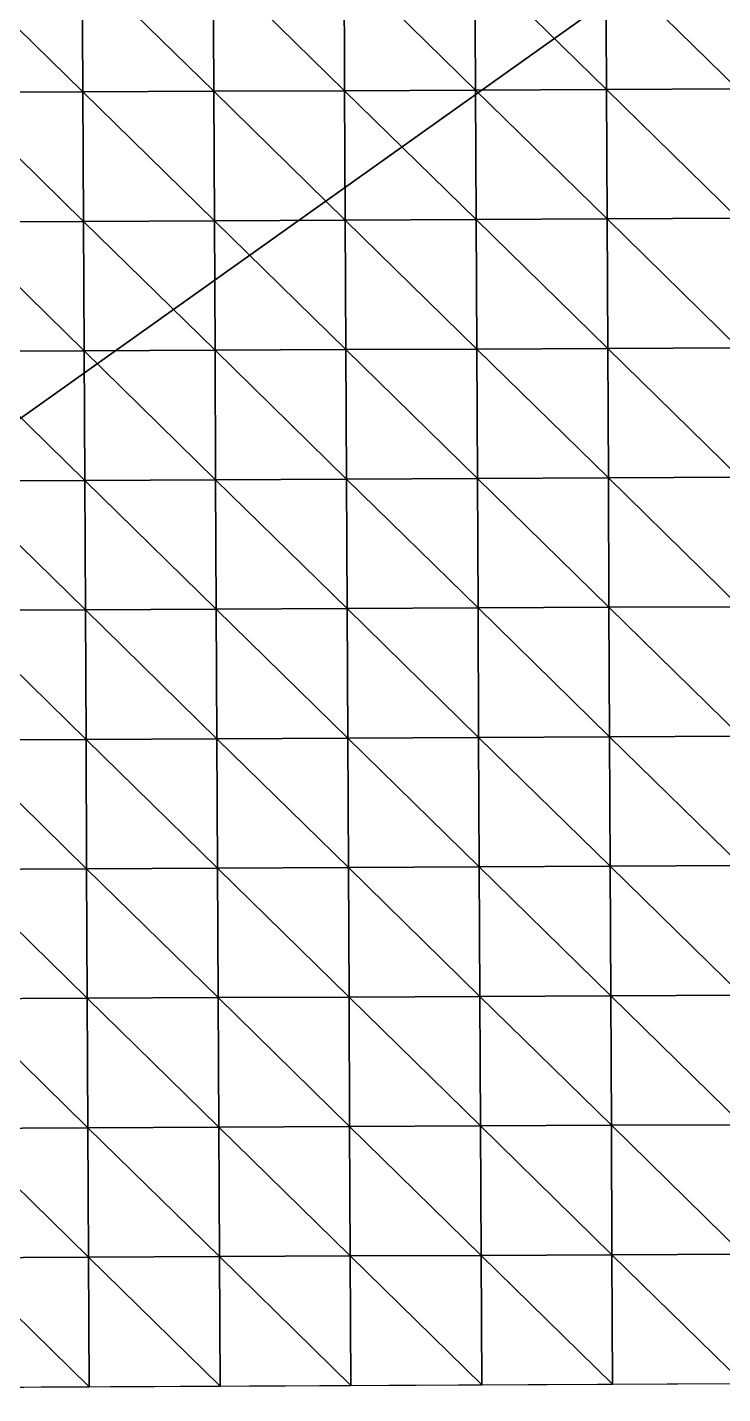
# Model space of a CAD drawing. Extents: x -372 to 678, y -263 to 741.
# Drawn here: x -237.1 to -170.3, y -262.9 to -131.7 of the extents above; entities that cross this region are included whole.
import ezdxf

# ---------------------------------------------------------------- set-up
doc = ezdxf.new("R2010")
doc.units = 0
doc.header["$LTSCALE"] = 0.0254
doc.layers.get('0').update_dxf_attribs({"linetype": 'CONTINUOUS'})
doc.layers.add('LOCATION_SNAPSHOT', color=144, linetype='CONTINUOUS')
doc.layers.add('LOCATION_TERRAIN', color=36, linetype='CONTINUOUS')

# ---------------------------------------------------------------- blocks, each defined once
blk = doc.blocks.new('LOCATION_SNAPSHOT')
at = {"color": 8}
mesh = blk.add_polyface(dxfattribs=at)
corners = [(-369.31, -262.94), (369.31, 262.95), (-371.82, 259.38), (371.82, -259.38)]
mesh.append_faces([[corners[k] for k in face] for face in [(0, 1, 2), (1, 0, 3)]], dxfattribs={"vtx0": -1, "color": 8})
blk = doc.blocks.new('LOCATION_TERRAIN')
at = {"color": 8}
mesh = blk.add_polyface(dxfattribs=at)
corners = [(-231.73, -137.92, -5.98), (-231.79, -125.48, -6.63), (-244.35, -125.54, -7.18)]
mesh.append_faces([[corners[k] for k in face] for face in [(0, 1, 2)]], dxfattribs={"color": 8})
mesh = blk.add_polyface(dxfattribs=at)
corners = [(-231.73, -137.92, -5.98), (-244.35, -125.54, -7.18), (-244.29, -137.98, -6.31)]
mesh.append_faces([[corners[k] for k in face] for face in [(0, 1, 2)]], dxfattribs={"color": 8})
mesh = blk.add_polyface(dxfattribs=at)
corners = [(-219.17, -137.86, -5.64), (-219.23, -125.42, -6.08), (-231.79, -125.48, -6.63)]
mesh.append_faces([[corners[k] for k in face] for face in [(0, 1, 2)]], dxfattribs={"color": 8})
mesh = blk.add_polyface(dxfattribs=at)
corners = [(-219.17, -137.86, -5.64), (-231.79, -125.48, -6.63), (-231.73, -137.92, -5.98)]
mesh.append_faces([[corners[k] for k in face] for face in [(0, 1, 2)]], dxfattribs={"color": 8})
mesh = blk.add_polyface(dxfattribs=at)
corners = [(-206.61, -137.8, -5.14), (-206.67, -125.36, -5.37), (-219.23, -125.42, -6.08)]
mesh.append_faces([[corners[k] for k in face] for face in [(0, 1, 2)]], dxfattribs={"color": 8})
mesh = blk.add_polyface(dxfattribs=at)
corners = [(-206.61, -137.8, -5.14), (-219.23, -125.42, -6.08), (-219.17, -137.86, -5.64)]
mesh.append_faces([[corners[k] for k in face] for face in [(0, 1, 2)]], dxfattribs={"color": 8})
mesh = blk.add_polyface(dxfattribs=at)
corners = [(-194.05, -137.74, -4.48), (-194.1, -125.3, -4.48), (-206.67, -125.36, -5.37)]
mesh.append_faces([[corners[k] for k in face] for face in [(0, 1, 2)]], dxfattribs={"color": 8})
mesh = blk.add_polyface(dxfattribs=at)
corners = [(-194.05, -137.74, -4.48), (-206.67, -125.36, -5.37), (-206.61, -137.8, -5.14)]
mesh.append_faces([[corners[k] for k in face] for face in [(0, 1, 2)]], dxfattribs={"color": 8})
mesh = blk.add_polyface(dxfattribs=at)
corners = [(-181.48, -137.68, -3.82), (-181.54, -125.24, -3.6), (-194.1, -125.3, -4.48)]
mesh.append_faces([[corners[k] for k in face] for face in [(0, 1, 2)]], dxfattribs={"color": 8})
mesh = blk.add_polyface(dxfattribs=at)
corners = [(-181.48, -137.68, -3.82), (-194.1, -125.3, -4.48), (-194.05, -137.74, -4.48)]
mesh.append_faces([[corners[k] for k in face] for face in [(0, 1, 2)]], dxfattribs={"color": 8})
mesh = blk.add_polyface(dxfattribs=at)
corners = [(-168.92, -137.62, -3.23), (-168.98, -125.18, -3.06), (-181.54, -125.24, -3.6)]
mesh.append_faces([[corners[k] for k in face] for face in [(0, 1, 2)]], dxfattribs={"color": 8})
mesh = blk.add_polyface(dxfattribs=at)
corners = [(-168.92, -137.62, -3.23), (-181.54, -125.24, -3.6), (-181.48, -137.68, -3.82)]
mesh.append_faces([[corners[k] for k in face] for face in [(0, 1, 2)]], dxfattribs={"color": 8})
mesh = blk.add_polyface(dxfattribs=at)
corners = [(-193.99, -150.17, -4.48), (-194.05, -137.74, -4.48), (-206.61, -137.8, -5.14)]
mesh.append_faces([[corners[k] for k in face] for face in [(0, 1, 2)]], dxfattribs={"color": 8})
mesh = blk.add_polyface(dxfattribs=at)
corners = [(-181.42, -150.11, -4.03), (-181.48, -137.68, -3.82), (-194.05, -137.74, -4.48)]
mesh.append_faces([[corners[k] for k in face] for face in [(0, 1, 2)]], dxfattribs={"color": 8})
mesh = blk.add_polyface(dxfattribs=at)
corners = [(-181.42, -150.11, -4.03), (-194.05, -137.74, -4.48), (-193.99, -150.17, -4.48)]
mesh.append_faces([[corners[k] for k in face] for face in [(0, 1, 2)]], dxfattribs={"color": 8})
mesh = blk.add_polyface(dxfattribs=at)
corners = [(-168.86, -150.05, -3.41), (-168.92, -137.62, -3.23), (-181.48, -137.68, -3.82)]
mesh.append_faces([[corners[k] for k in face] for face in [(0, 1, 2)]], dxfattribs={"color": 8})
mesh = blk.add_polyface(dxfattribs=at)
corners = [(-168.86, -150.05, -3.41), (-181.48, -137.68, -3.82), (-181.42, -150.11, -4.03)]
mesh.append_faces([[corners[k] for k in face] for face in [(0, 1, 2)]], dxfattribs={"color": 8})
mesh = blk.add_polyface(dxfattribs=at)
corners = [(-231.67, -150.35, -5.32), (-231.73, -137.92, -5.98), (-244.29, -137.98, -6.31)]
mesh.append_faces([[corners[k] for k in face] for face in [(0, 1, 2)]], dxfattribs={"color": 8})
mesh = blk.add_polyface(dxfattribs=at)
corners = [(-231.67, -150.35, -5.32), (-244.29, -137.98, -6.31), (-244.23, -150.41, -5.44)]
mesh.append_faces([[corners[k] for k in face] for face in [(0, 1, 2)]], dxfattribs={"color": 8})
mesh = blk.add_polyface(dxfattribs=at)
corners = [(-219.11, -150.29, -5.21), (-219.17, -137.86, -5.64), (-231.73, -137.92, -5.98)]
mesh.append_faces([[corners[k] for k in face] for face in [(0, 1, 2)]], dxfattribs={"color": 8})
mesh = blk.add_polyface(dxfattribs=at)
corners = [(-219.11, -150.29, -5.21), (-231.73, -137.92, -5.98), (-231.67, -150.35, -5.32)]
mesh.append_faces([[corners[k] for k in face] for face in [(0, 1, 2)]], dxfattribs={"color": 8})
mesh = blk.add_polyface(dxfattribs=at)
corners = [(-206.55, -150.23, -4.92), (-206.61, -137.8, -5.14), (-219.17, -137.86, -5.64)]
mesh.append_faces([[corners[k] for k in face] for face in [(0, 1, 2)]], dxfattribs={"color": 8})
mesh = blk.add_polyface(dxfattribs=at)
corners = [(-206.55, -150.23, -4.92), (-219.17, -137.86, -5.64), (-219.11, -150.29, -5.21)]
mesh.append_faces([[corners[k] for k in face] for face in [(0, 1, 2)]], dxfattribs={"color": 8})
mesh = blk.add_polyface(dxfattribs=at)
corners = [(-193.99, -150.17, -4.48), (-206.61, -137.8, -5.14), (-206.55, -150.23, -4.92)]
mesh.append_faces([[corners[k] for k in face] for face in [(0, 1, 2)]], dxfattribs={"color": 8})
mesh = blk.add_polyface(dxfattribs=at)
corners = [(-231.61, -162.79, -4.82), (-231.67, -150.35, -5.32), (-244.23, -150.41, -5.44)]
mesh.append_faces([[corners[k] for k in face] for face in [(0, 1, 2)]], dxfattribs={"color": 8})
mesh = blk.add_polyface(dxfattribs=at)
corners = [(-231.61, -162.79, -4.82), (-244.23, -150.41, -5.44), (-244.17, -162.85, -4.82)]
mesh.append_faces([[corners[k] for k in face] for face in [(0, 1, 2)]], dxfattribs={"color": 8})
mesh = blk.add_polyface(dxfattribs=at)
corners = [(-219.05, -162.73, -4.82), (-219.11, -150.29, -5.21), (-231.67, -150.35, -5.32)]
mesh.append_faces([[corners[k] for k in face] for face in [(0, 1, 2)]], dxfattribs={"color": 8})
mesh = blk.add_polyface(dxfattribs=at)
corners = [(-219.05, -162.73, -4.82), (-231.67, -150.35, -5.32), (-231.61, -162.79, -4.82)]
mesh.append_faces([[corners[k] for k in face] for face in [(0, 1, 2)]], dxfattribs={"color": 8})
mesh = blk.add_polyface(dxfattribs=at)
corners = [(-206.49, -162.67, -4.7), (-206.55, -150.23, -4.92), (-219.11, -150.29, -5.21)]
mesh.append_faces([[corners[k] for k in face] for face in [(0, 1, 2)]], dxfattribs={"color": 8})
mesh = blk.add_polyface(dxfattribs=at)
corners = [(-206.49, -162.67, -4.7), (-219.11, -150.29, -5.21), (-219.05, -162.73, -4.82)]
mesh.append_faces([[corners[k] for k in face] for face in [(0, 1, 2)]], dxfattribs={"color": 8})
mesh = blk.add_polyface(dxfattribs=at)
corners = [(-193.93, -162.61, -4.47), (-193.99, -150.17, -4.48), (-206.55, -150.23, -4.92)]
mesh.append_faces([[corners[k] for k in face] for face in [(0, 1, 2)]], dxfattribs={"color": 8})
mesh = blk.add_polyface(dxfattribs=at)
corners = [(-193.93, -162.61, -4.47), (-206.55, -150.23, -4.92), (-206.49, -162.67, -4.7)]
mesh.append_faces([[corners[k] for k in face] for face in [(0, 1, 2)]], dxfattribs={"color": 8})
mesh = blk.add_polyface(dxfattribs=at)
corners = [(-181.36, -162.55, -4.24), (-181.42, -150.11, -4.03), (-193.99, -150.17, -4.48)]
mesh.append_faces([[corners[k] for k in face] for face in [(0, 1, 2)]], dxfattribs={"color": 8})
mesh = blk.add_polyface(dxfattribs=at)
corners = [(-181.36, -162.55, -4.24), (-193.99, -150.17, -4.48), (-193.93, -162.61, -4.47)]
mesh.append_faces([[corners[k] for k in face] for face in [(0, 1, 2)]], dxfattribs={"color": 8})
mesh = blk.add_polyface(dxfattribs=at)
corners = [(-168.8, -162.49, -3.68), (-168.86, -150.05, -3.41), (-181.42, -150.11, -4.03)]
mesh.append_faces([[corners[k] for k in face] for face in [(0, 1, 2)]], dxfattribs={"color": 8})
mesh = blk.add_polyface(dxfattribs=at)
corners = [(-168.8, -162.49, -3.68), (-181.42, -150.11, -4.03), (-181.36, -162.55, -4.24)]
mesh.append_faces([[corners[k] for k in face] for face in [(0, 1, 2)]], dxfattribs={"color": 8})
mesh = blk.add_polyface(dxfattribs=at)
corners = [(-206.43, -175.11, -4.48), (-206.49, -162.67, -4.7), (-219.05, -162.73, -4.82)]
mesh.append_faces([[corners[k] for k in face] for face in [(0, 1, 2)]], dxfattribs={"color": 8})
mesh = blk.add_polyface(dxfattribs=at)
corners = [(-193.87, -175.05, -4.47), (-193.93, -162.61, -4.47), (-206.49, -162.67, -4.7)]
mesh.append_faces([[corners[k] for k in face] for face in [(0, 1, 2)]], dxfattribs={"color": 8})
mesh = blk.add_polyface(dxfattribs=at)
corners = [(-193.87, -175.05, -4.47), (-206.49, -162.67, -4.7), (-206.43, -175.11, -4.48)]
mesh.append_faces([[corners[k] for k in face] for face in [(0, 1, 2)]], dxfattribs={"color": 8})
mesh = blk.add_polyface(dxfattribs=at)
corners = [(-181.3, -174.98, -4.46), (-181.36, -162.55, -4.24), (-193.93, -162.61, -4.47)]
mesh.append_faces([[corners[k] for k in face] for face in [(0, 1, 2)]], dxfattribs={"color": 8})
mesh = blk.add_polyface(dxfattribs=at)
corners = [(-181.3, -174.98, -4.46), (-193.93, -162.61, -4.47), (-193.87, -175.05, -4.47)]
mesh.append_faces([[corners[k] for k in face] for face in [(0, 1, 2)]], dxfattribs={"color": 8})
mesh = blk.add_polyface(dxfattribs=at)
corners = [(-168.74, -174.92, -4.06), (-168.8, -162.49, -3.68), (-181.36, -162.55, -4.24)]
mesh.append_faces([[corners[k] for k in face] for face in [(0, 1, 2)]], dxfattribs={"color": 8})
mesh = blk.add_polyface(dxfattribs=at)
corners = [(-168.74, -174.92, -4.06), (-181.36, -162.55, -4.24), (-181.3, -174.98, -4.46)]
mesh.append_faces([[corners[k] for k in face] for face in [(0, 1, 2)]], dxfattribs={"color": 8})
mesh = blk.add_polyface(dxfattribs=at)
corners = [(-231.55, -175.23, -4.49), (-231.61, -162.79, -4.82), (-244.17, -162.85, -4.82)]
mesh.append_faces([[corners[k] for k in face] for face in [(0, 1, 2)]], dxfattribs={"color": 8})
mesh = blk.add_polyface(dxfattribs=at)
corners = [(-231.55, -175.23, -4.49), (-244.17, -162.85, -4.82), (-244.11, -175.29, -4.49)]
mesh.append_faces([[corners[k] for k in face] for face in [(0, 1, 2)]], dxfattribs={"color": 8})
mesh = blk.add_polyface(dxfattribs=at)
corners = [(-218.99, -175.17, -4.49), (-219.05, -162.73, -4.82), (-231.61, -162.79, -4.82)]
mesh.append_faces([[corners[k] for k in face] for face in [(0, 1, 2)]], dxfattribs={"color": 8})
mesh = blk.add_polyface(dxfattribs=at)
corners = [(-218.99, -175.17, -4.49), (-231.61, -162.79, -4.82), (-231.55, -175.23, -4.49)]
mesh.append_faces([[corners[k] for k in face] for face in [(0, 1, 2)]], dxfattribs={"color": 8})
mesh = blk.add_polyface(dxfattribs=at)
corners = [(-206.43, -175.11, -4.48), (-219.05, -162.73, -4.82), (-218.99, -175.17, -4.49)]
mesh.append_faces([[corners[k] for k in face] for face in [(0, 1, 2)]], dxfattribs={"color": 8})
mesh = blk.add_polyface(dxfattribs=at)
corners = [(-231.49, -187.66, -4.16), (-231.55, -175.23, -4.49), (-244.11, -175.29, -4.49)]
mesh.append_faces([[corners[k] for k in face] for face in [(0, 1, 2)]], dxfattribs={"color": 8})
mesh = blk.add_polyface(dxfattribs=at)
corners = [(-231.49, -187.66, -4.16), (-244.11, -175.29, -4.49), (-244.05, -187.72, -4.16)]
mesh.append_faces([[corners[k] for k in face] for face in [(0, 1, 2)]], dxfattribs={"color": 8})
mesh = blk.add_polyface(dxfattribs=at)
corners = [(-218.93, -187.6, -4.16), (-218.99, -175.17, -4.49), (-231.55, -175.23, -4.49)]
mesh.append_faces([[corners[k] for k in face] for face in [(0, 1, 2)]], dxfattribs={"color": 8})
mesh = blk.add_polyface(dxfattribs=at)
corners = [(-218.93, -187.6, -4.16), (-231.55, -175.23, -4.49), (-231.49, -187.66, -4.16)]
mesh.append_faces([[corners[k] for k in face] for face in [(0, 1, 2)]], dxfattribs={"color": 8})
mesh = blk.add_polyface(dxfattribs=at)
corners = [(-206.37, -187.54, -4.26), (-206.43, -175.11, -4.48), (-218.99, -175.17, -4.49)]
mesh.append_faces([[corners[k] for k in face] for face in [(0, 1, 2)]], dxfattribs={"color": 8})
mesh = blk.add_polyface(dxfattribs=at)
corners = [(-206.37, -187.54, -4.26), (-218.99, -175.17, -4.49), (-218.93, -187.6, -4.16)]
mesh.append_faces([[corners[k] for k in face] for face in [(0, 1, 2)]], dxfattribs={"color": 8})
mesh = blk.add_polyface(dxfattribs=at)
corners = [(-193.81, -187.48, -4.47), (-193.87, -175.05, -4.47), (-206.43, -175.11, -4.48)]
mesh.append_faces([[corners[k] for k in face] for face in [(0, 1, 2)]], dxfattribs={"color": 8})
mesh = blk.add_polyface(dxfattribs=at)
corners = [(-193.81, -187.48, -4.47), (-206.43, -175.11, -4.48), (-206.37, -187.54, -4.26)]
mesh.append_faces([[corners[k] for k in face] for face in [(0, 1, 2)]], dxfattribs={"color": 8})
mesh = blk.add_polyface(dxfattribs=at)
corners = [(-181.24, -187.42, -4.67), (-181.3, -174.98, -4.46), (-193.87, -175.05, -4.47)]
mesh.append_faces([[corners[k] for k in face] for face in [(0, 1, 2)]], dxfattribs={"color": 8})
mesh = blk.add_polyface(dxfattribs=at)
corners = [(-181.24, -187.42, -4.67), (-193.87, -175.05, -4.47), (-193.81, -187.48, -4.47)]
mesh.append_faces([[corners[k] for k in face] for face in [(0, 1, 2)]], dxfattribs={"color": 8})
mesh = blk.add_polyface(dxfattribs=at)
corners = [(-168.68, -187.36, -4.44), (-168.74, -174.92, -4.06), (-181.3, -174.98, -4.46)]
mesh.append_faces([[corners[k] for k in face] for face in [(0, 1, 2)]], dxfattribs={"color": 8})
mesh = blk.add_polyface(dxfattribs=at)
corners = [(-168.68, -187.36, -4.44), (-181.3, -174.98, -4.46), (-181.24, -187.42, -4.67)]
mesh.append_faces([[corners[k] for k in face] for face in [(0, 1, 2)]], dxfattribs={"color": 8})
mesh = blk.add_polyface(dxfattribs=at)
corners = [(-218.87, -200.04, -3.95), (-218.93, -187.6, -4.16), (-231.49, -187.66, -4.16)]
mesh.append_faces([[corners[k] for k in face] for face in [(0, 1, 2)]], dxfattribs={"color": 8})
mesh = blk.add_polyface(dxfattribs=at)
corners = [(-206.31, -199.98, -4.13), (-206.37, -187.54, -4.26), (-218.93, -187.6, -4.16)]
mesh.append_faces([[corners[k] for k in face] for face in [(0, 1, 2)]], dxfattribs={"color": 8})
mesh = blk.add_polyface(dxfattribs=at)
corners = [(-206.31, -199.98, -4.13), (-218.93, -187.6, -4.16), (-218.87, -200.04, -3.95)]
mesh.append_faces([[corners[k] for k in face] for face in [(0, 1, 2)]], dxfattribs={"color": 8})
mesh = blk.add_polyface(dxfattribs=at)
corners = [(-193.75, -199.92, -4.46), (-193.81, -187.48, -4.47), (-206.37, -187.54, -4.26)]
mesh.append_faces([[corners[k] for k in face] for face in [(0, 1, 2)]], dxfattribs={"color": 8})
mesh = blk.add_polyface(dxfattribs=at)
corners = [(-193.75, -199.92, -4.46), (-206.37, -187.54, -4.26), (-206.31, -199.98, -4.13)]
mesh.append_faces([[corners[k] for k in face] for face in [(0, 1, 2)]], dxfattribs={"color": 8})
mesh = blk.add_polyface(dxfattribs=at)
corners = [(-181.18, -199.86, -4.79), (-181.24, -187.42, -4.67), (-193.81, -187.48, -4.47)]
mesh.append_faces([[corners[k] for k in face] for face in [(0, 1, 2)]], dxfattribs={"color": 8})
mesh = blk.add_polyface(dxfattribs=at)
corners = [(-181.18, -199.86, -4.79), (-193.81, -187.48, -4.47), (-193.75, -199.92, -4.46)]
mesh.append_faces([[corners[k] for k in face] for face in [(0, 1, 2)]], dxfattribs={"color": 8})
mesh = blk.add_polyface(dxfattribs=at)
corners = [(-168.62, -199.8, -4.68), (-168.68, -187.36, -4.44), (-181.24, -187.42, -4.67)]
mesh.append_faces([[corners[k] for k in face] for face in [(0, 1, 2)]], dxfattribs={"color": 8})
mesh = blk.add_polyface(dxfattribs=at)
corners = [(-168.62, -199.8, -4.68), (-181.24, -187.42, -4.67), (-181.18, -199.86, -4.79)]
mesh.append_faces([[corners[k] for k in face] for face in [(0, 1, 2)]], dxfattribs={"color": 8})
mesh = blk.add_polyface(dxfattribs=at)
corners = [(-231.43, -200.1, -3.9), (-231.49, -187.66, -4.16), (-244.05, -187.72, -4.16)]
mesh.append_faces([[corners[k] for k in face] for face in [(0, 1, 2)]], dxfattribs={"color": 8})
mesh = blk.add_polyface(dxfattribs=at)
corners = [(-231.43, -200.1, -3.9), (-244.05, -187.72, -4.16), (-243.99, -200.16, -3.86)]
mesh.append_faces([[corners[k] for k in face] for face in [(0, 1, 2)]], dxfattribs={"color": 8})
mesh = blk.add_polyface(dxfattribs=at)
corners = [(-218.87, -200.04, -3.95), (-231.49, -187.66, -4.16), (-231.43, -200.1, -3.9)]
mesh.append_faces([[corners[k] for k in face] for face in [(0, 1, 2)]], dxfattribs={"color": 8})
mesh = blk.add_polyface(dxfattribs=at)
corners = [(-231.37, -212.54, -3.74), (-231.43, -200.1, -3.9), (-243.99, -200.16, -3.86)]
mesh.append_faces([[corners[k] for k in face] for face in [(0, 1, 2)]], dxfattribs={"color": 8})
mesh = blk.add_polyface(dxfattribs=at)
corners = [(-231.37, -212.54, -3.74), (-243.99, -200.16, -3.86), (-243.93, -212.6, -3.58)]
mesh.append_faces([[corners[k] for k in face] for face in [(0, 1, 2)]], dxfattribs={"color": 8})
mesh = blk.add_polyface(dxfattribs=at)
corners = [(-218.81, -212.47, -3.89), (-218.87, -200.04, -3.95), (-231.43, -200.1, -3.9)]
mesh.append_faces([[corners[k] for k in face] for face in [(0, 1, 2)]], dxfattribs={"color": 8})
mesh = blk.add_polyface(dxfattribs=at)
corners = [(-218.81, -212.47, -3.89), (-231.43, -200.1, -3.9), (-231.37, -212.54, -3.74)]
mesh.append_faces([[corners[k] for k in face] for face in [(0, 1, 2)]], dxfattribs={"color": 8})
mesh = blk.add_polyface(dxfattribs=at)
corners = [(-206.25, -212.41, -4.13), (-206.31, -199.98, -4.13), (-218.87, -200.04, -3.95)]
mesh.append_faces([[corners[k] for k in face] for face in [(0, 1, 2)]], dxfattribs={"color": 8})
mesh = blk.add_polyface(dxfattribs=at)
corners = [(-206.25, -212.41, -4.13), (-218.87, -200.04, -3.95), (-218.81, -212.47, -3.89)]
mesh.append_faces([[corners[k] for k in face] for face in [(0, 1, 2)]], dxfattribs={"color": 8})
mesh = blk.add_polyface(dxfattribs=at)
corners = [(-193.69, -212.35, -4.46), (-193.75, -199.92, -4.46), (-206.31, -199.98, -4.13)]
mesh.append_faces([[corners[k] for k in face] for face in [(0, 1, 2)]], dxfattribs={"color": 8})
mesh = blk.add_polyface(dxfattribs=at)
corners = [(-193.69, -212.35, -4.46), (-206.31, -199.98, -4.13), (-206.25, -212.41, -4.13)]
mesh.append_faces([[corners[k] for k in face] for face in [(0, 1, 2)]], dxfattribs={"color": 8})
mesh = blk.add_polyface(dxfattribs=at)
corners = [(-181.12, -212.29, -4.79), (-181.18, -199.86, -4.79), (-193.75, -199.92, -4.46)]
mesh.append_faces([[corners[k] for k in face] for face in [(0, 1, 2)]], dxfattribs={"color": 8})
mesh = blk.add_polyface(dxfattribs=at)
corners = [(-181.12, -212.29, -4.79), (-193.75, -199.92, -4.46), (-193.69, -212.35, -4.46)]
mesh.append_faces([[corners[k] for k in face] for face in [(0, 1, 2)]], dxfattribs={"color": 8})
mesh = blk.add_polyface(dxfattribs=at)
corners = [(-168.56, -212.23, -4.73), (-168.62, -199.8, -4.68), (-181.18, -199.86, -4.79)]
mesh.append_faces([[corners[k] for k in face] for face in [(0, 1, 2)]], dxfattribs={"color": 8})
mesh = blk.add_polyface(dxfattribs=at)
corners = [(-168.56, -212.23, -4.73), (-181.18, -199.86, -4.79), (-181.12, -212.29, -4.79)]
mesh.append_faces([[corners[k] for k in face] for face in [(0, 1, 2)]], dxfattribs={"color": 8})
mesh = blk.add_polyface(dxfattribs=at)
corners = [(-231.31, -224.97, -3.58), (-231.37, -212.54, -3.74), (-243.93, -212.6, -3.58)]
mesh.append_faces([[corners[k] for k in face] for face in [(0, 1, 2)]], dxfattribs={"color": 8})
mesh = blk.add_polyface(dxfattribs=at)
corners = [(-218.75, -224.91, -3.84), (-218.81, -212.47, -3.89), (-231.37, -212.54, -3.74)]
mesh.append_faces([[corners[k] for k in face] for face in [(0, 1, 2)]], dxfattribs={"color": 8})
mesh = blk.add_polyface(dxfattribs=at)
corners = [(-218.75, -224.91, -3.84), (-231.37, -212.54, -3.74), (-231.31, -224.97, -3.58)]
mesh.append_faces([[corners[k] for k in face] for face in [(0, 1, 2)]], dxfattribs={"color": 8})
mesh = blk.add_polyface(dxfattribs=at)
corners = [(-206.19, -224.85, -4.13), (-206.25, -212.41, -4.13), (-218.81, -212.47, -3.89)]
mesh.append_faces([[corners[k] for k in face] for face in [(0, 1, 2)]], dxfattribs={"color": 8})
mesh = blk.add_polyface(dxfattribs=at)
corners = [(-206.19, -224.85, -4.13), (-218.81, -212.47, -3.89), (-218.75, -224.91, -3.84)]
mesh.append_faces([[corners[k] for k in face] for face in [(0, 1, 2)]], dxfattribs={"color": 8})
mesh = blk.add_polyface(dxfattribs=at)
corners = [(-193.63, -224.79, -4.46), (-193.69, -212.35, -4.46), (-206.25, -212.41, -4.13)]
mesh.append_faces([[corners[k] for k in face] for face in [(0, 1, 2)]], dxfattribs={"color": 8})
mesh = blk.add_polyface(dxfattribs=at)
corners = [(-193.63, -224.79, -4.46), (-206.25, -212.41, -4.13), (-206.19, -224.85, -4.13)]
mesh.append_faces([[corners[k] for k in face] for face in [(0, 1, 2)]], dxfattribs={"color": 8})
mesh = blk.add_polyface(dxfattribs=at)
corners = [(-181.06, -224.73, -4.79), (-181.12, -212.29, -4.79), (-193.69, -212.35, -4.46)]
mesh.append_faces([[corners[k] for k in face] for face in [(0, 1, 2)]], dxfattribs={"color": 8})
mesh = blk.add_polyface(dxfattribs=at)
corners = [(-181.06, -224.73, -4.79), (-193.69, -212.35, -4.46), (-193.63, -224.79, -4.46)]
mesh.append_faces([[corners[k] for k in face] for face in [(0, 1, 2)]], dxfattribs={"color": 8})
mesh = blk.add_polyface(dxfattribs=at)
corners = [(-168.5, -224.67, -4.78), (-168.56, -212.23, -4.73), (-181.12, -212.29, -4.79)]
mesh.append_faces([[corners[k] for k in face] for face in [(0, 1, 2)]], dxfattribs={"color": 8})
mesh = blk.add_polyface(dxfattribs=at)
corners = [(-168.5, -224.67, -4.78), (-181.12, -212.29, -4.79), (-181.06, -224.73, -4.79)]
mesh.append_faces([[corners[k] for k in face] for face in [(0, 1, 2)]], dxfattribs={"color": 8})
mesh = blk.add_polyface(dxfattribs=at)
corners = [(-231.31, -224.97, -3.58), (-243.93, -212.6, -3.58), (-243.87, -225.03, -3.31)]
mesh.append_faces([[corners[k] for k in face] for face in [(0, 1, 2)]], dxfattribs={"color": 8})
mesh = blk.add_polyface(dxfattribs=at)
corners = [(-231.25, -237.41, -3.54), (-231.31, -224.97, -3.58), (-243.87, -225.03, -3.31)]
mesh.append_faces([[corners[k] for k in face] for face in [(0, 1, 2)]], dxfattribs={"color": 8})
mesh = blk.add_polyface(dxfattribs=at)
corners = [(-231.25, -237.41, -3.54), (-243.87, -225.03, -3.31), (-243.81, -237.47, -3.25)]
mesh.append_faces([[corners[k] for k in face] for face in [(0, 1, 2)]], dxfattribs={"color": 8})
mesh = blk.add_polyface(dxfattribs=at)
corners = [(-218.69, -237.35, -3.82), (-218.75, -224.91, -3.84), (-231.31, -224.97, -3.58)]
mesh.append_faces([[corners[k] for k in face] for face in [(0, 1, 2)]], dxfattribs={"color": 8})
mesh = blk.add_polyface(dxfattribs=at)
corners = [(-218.69, -237.35, -3.82), (-231.31, -224.97, -3.58), (-231.25, -237.41, -3.54)]
mesh.append_faces([[corners[k] for k in face] for face in [(0, 1, 2)]], dxfattribs={"color": 8})
mesh = blk.add_polyface(dxfattribs=at)
corners = [(-206.13, -237.29, -4.11), (-206.19, -224.85, -4.13), (-218.75, -224.91, -3.84)]
mesh.append_faces([[corners[k] for k in face] for face in [(0, 1, 2)]], dxfattribs={"color": 8})
mesh = blk.add_polyface(dxfattribs=at)
corners = [(-206.13, -237.29, -4.11), (-218.75, -224.91, -3.84), (-218.69, -237.35, -3.82)]
mesh.append_faces([[corners[k] for k in face] for face in [(0, 1, 2)]], dxfattribs={"color": 8})
mesh = blk.add_polyface(dxfattribs=at)
corners = [(-193.57, -237.23, -4.4), (-193.63, -224.79, -4.46), (-206.19, -224.85, -4.13)]
mesh.append_faces([[corners[k] for k in face] for face in [(0, 1, 2)]], dxfattribs={"color": 8})
mesh = blk.add_polyface(dxfattribs=at)
corners = [(-193.57, -237.23, -4.4), (-206.19, -224.85, -4.13), (-206.13, -237.29, -4.11)]
mesh.append_faces([[corners[k] for k in face] for face in [(0, 1, 2)]], dxfattribs={"color": 8})
mesh = blk.add_polyface(dxfattribs=at)
corners = [(-181, -237.17, -4.69), (-181.06, -224.73, -4.79), (-193.63, -224.79, -4.46)]
mesh.append_faces([[corners[k] for k in face] for face in [(0, 1, 2)]], dxfattribs={"color": 8})
mesh = blk.add_polyface(dxfattribs=at)
corners = [(-181, -237.17, -4.69), (-193.63, -224.79, -4.46), (-193.57, -237.23, -4.4)]
mesh.append_faces([[corners[k] for k in face] for face in [(0, 1, 2)]], dxfattribs={"color": 8})
mesh = blk.add_polyface(dxfattribs=at)
corners = [(-168.44, -237.11, -4.67), (-168.5, -224.67, -4.78), (-181.06, -224.73, -4.79)]
mesh.append_faces([[corners[k] for k in face] for face in [(0, 1, 2)]], dxfattribs={"color": 8})
mesh = blk.add_polyface(dxfattribs=at)
corners = [(-168.44, -237.11, -4.67), (-181.06, -224.73, -4.79), (-181, -237.17, -4.69)]
mesh.append_faces([[corners[k] for k in face] for face in [(0, 1, 2)]], dxfattribs={"color": 8})
mesh = blk.add_polyface(dxfattribs=at)
corners = [(-231.19, -249.84, -3.7), (-231.25, -237.41, -3.54), (-243.81, -237.47, -3.25)]
mesh.append_faces([[corners[k] for k in face] for face in [(0, 1, 2)]], dxfattribs={"color": 8})
mesh = blk.add_polyface(dxfattribs=at)
corners = [(-231.19, -249.84, -3.7), (-243.81, -237.47, -3.25), (-243.75, -249.9, -3.52)]
mesh.append_faces([[corners[k] for k in face] for face in [(0, 1, 2)]], dxfattribs={"color": 8})
mesh = blk.add_polyface(dxfattribs=at)
corners = [(-218.63, -249.78, -3.88), (-218.69, -237.35, -3.82), (-231.25, -237.41, -3.54)]
mesh.append_faces([[corners[k] for k in face] for face in [(0, 1, 2)]], dxfattribs={"color": 8})
mesh = blk.add_polyface(dxfattribs=at)
corners = [(-218.63, -249.78, -3.88), (-231.25, -237.41, -3.54), (-231.19, -249.84, -3.7)]
mesh.append_faces([[corners[k] for k in face] for face in [(0, 1, 2)]], dxfattribs={"color": 8})
mesh = blk.add_polyface(dxfattribs=at)
corners = [(-206.07, -249.72, -4.06), (-206.13, -237.29, -4.11), (-218.69, -237.35, -3.82)]
mesh.append_faces([[corners[k] for k in face] for face in [(0, 1, 2)]], dxfattribs={"color": 8})
mesh = blk.add_polyface(dxfattribs=at)
corners = [(-206.07, -249.72, -4.06), (-218.69, -237.35, -3.82), (-218.63, -249.78, -3.88)]
mesh.append_faces([[corners[k] for k in face] for face in [(0, 1, 2)]], dxfattribs={"color": 8})
mesh = blk.add_polyface(dxfattribs=at)
corners = [(-193.51, -249.66, -4.24), (-193.57, -237.23, -4.4), (-206.13, -237.29, -4.11)]
mesh.append_faces([[corners[k] for k in face] for face in [(0, 1, 2)]], dxfattribs={"color": 8})
mesh = blk.add_polyface(dxfattribs=at)
corners = [(-193.51, -249.66, -4.24), (-206.13, -237.29, -4.11), (-206.07, -249.72, -4.06)]
mesh.append_faces([[corners[k] for k in face] for face in [(0, 1, 2)]], dxfattribs={"color": 8})
mesh = blk.add_polyface(dxfattribs=at)
corners = [(-180.95, -249.6, -4.42), (-181, -237.17, -4.69), (-193.57, -237.23, -4.4)]
mesh.append_faces([[corners[k] for k in face] for face in [(0, 1, 2)]], dxfattribs={"color": 8})
mesh = blk.add_polyface(dxfattribs=at)
corners = [(-180.95, -249.6, -4.42), (-193.57, -237.23, -4.4), (-193.51, -249.66, -4.24)]
mesh.append_faces([[corners[k] for k in face] for face in [(0, 1, 2)]], dxfattribs={"color": 8})
mesh = blk.add_polyface(dxfattribs=at)
corners = [(-168.38, -249.54, -4.29), (-168.44, -237.11, -4.67), (-181, -237.17, -4.69)]
mesh.append_faces([[corners[k] for k in face] for face in [(0, 1, 2)]], dxfattribs={"color": 8})
mesh = blk.add_polyface(dxfattribs=at)
corners = [(-168.38, -249.54, -4.29), (-181, -237.17, -4.69), (-180.95, -249.6, -4.42)]
mesh.append_faces([[corners[k] for k in face] for face in [(0, 1, 2)]], dxfattribs={"color": 8})
mesh = blk.add_polyface(dxfattribs=at)
corners = [(-231.13, -262.28, -3.86), (-231.19, -249.84, -3.7), (-243.75, -249.9, -3.52)]
mesh.append_faces([[corners[k] for k in face] for face in [(0, 1, 2)]], dxfattribs={"color": 8})
mesh = blk.add_polyface(dxfattribs=at)
corners = [(-231.13, -262.28, -3.86), (-243.75, -249.9, -3.52), (-243.69, -262.34, -3.79)]
mesh.append_faces([[corners[k] for k in face] for face in [(0, 1, 2)]], dxfattribs={"color": 8})
mesh = blk.add_polyface(dxfattribs=at)
corners = [(-218.57, -262.22, -3.93), (-218.63, -249.78, -3.88), (-231.19, -249.84, -3.7)]
mesh.append_faces([[corners[k] for k in face] for face in [(0, 1, 2)]], dxfattribs={"color": 8})
mesh = blk.add_polyface(dxfattribs=at)
corners = [(-218.57, -262.22, -3.93), (-231.19, -249.84, -3.7), (-231.13, -262.28, -3.86)]
mesh.append_faces([[corners[k] for k in face] for face in [(0, 1, 2)]], dxfattribs={"color": 8})
mesh = blk.add_polyface(dxfattribs=at)
corners = [(-206.01, -262.16, -4.01), (-206.07, -249.72, -4.06), (-218.63, -249.78, -3.88)]
mesh.append_faces([[corners[k] for k in face] for face in [(0, 1, 2)]], dxfattribs={"color": 8})
mesh = blk.add_polyface(dxfattribs=at)
corners = [(-206.01, -262.16, -4.01), (-218.63, -249.78, -3.88), (-218.57, -262.22, -3.93)]
mesh.append_faces([[corners[k] for k in face] for face in [(0, 1, 2)]], dxfattribs={"color": 8})
mesh = blk.add_polyface(dxfattribs=at)
corners = [(-193.45, -262.1, -4.08), (-193.51, -249.66, -4.24), (-206.07, -249.72, -4.06)]
mesh.append_faces([[corners[k] for k in face] for face in [(0, 1, 2)]], dxfattribs={"color": 8})
mesh = blk.add_polyface(dxfattribs=at)
corners = [(-193.45, -262.1, -4.08), (-206.07, -249.72, -4.06), (-206.01, -262.16, -4.01)]
mesh.append_faces([[corners[k] for k in face] for face in [(0, 1, 2)]], dxfattribs={"color": 8})
mesh = blk.add_polyface(dxfattribs=at)
corners = [(-180.89, -262.04, -4.15), (-180.95, -249.6, -4.42), (-193.51, -249.66, -4.24)]
mesh.append_faces([[corners[k] for k in face] for face in [(0, 1, 2)]], dxfattribs={"color": 8})
mesh = blk.add_polyface(dxfattribs=at)
corners = [(-180.89, -262.04, -4.15), (-193.51, -249.66, -4.24), (-193.45, -262.1, -4.08)]
mesh.append_faces([[corners[k] for k in face] for face in [(0, 1, 2)]], dxfattribs={"color": 8})
mesh = blk.add_polyface(dxfattribs=at)
corners = [(-168.32, -261.98, -3.91), (-168.38, -249.54, -4.29), (-180.95, -249.6, -4.42)]
mesh.append_faces([[corners[k] for k in face] for face in [(0, 1, 2)]], dxfattribs={"color": 8})
mesh = blk.add_polyface(dxfattribs=at)
corners = [(-168.32, -261.98, -3.91), (-180.95, -249.6, -4.42), (-180.89, -262.04, -4.15)]
mesh.append_faces([[corners[k] for k in face] for face in [(0, 1, 2)]], dxfattribs={"color": 8})

msp = doc.modelspace()

# ---------------------------------------------------------------- block references
at = {"layer": 'LOCATION_SNAPSHOT', "color": 0}
msp.add_blockref('LOCATION_SNAPSHOT', (0, 0), dxfattribs=at)
at = {"layer": 'LOCATION_TERRAIN', "color": 0}
msp.add_blockref('LOCATION_TERRAIN', (0, 0), dxfattribs=at)

doc.saveas('drawing.dxf')
